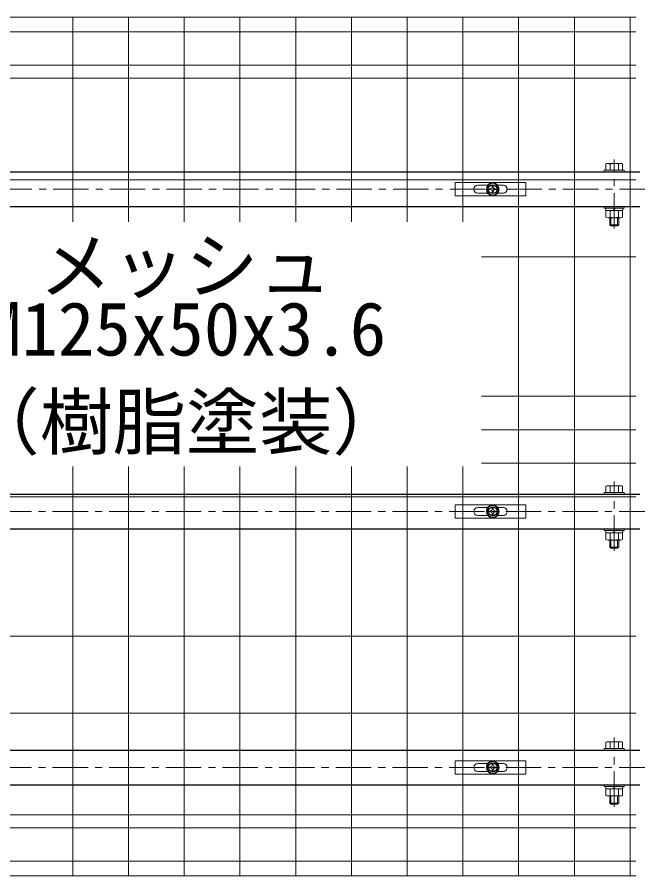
# Model space of a CAD drawing. Units: millimetres, scale not verified. Extents: x -4200 to 4200, y -2970 to 2970.
# Drawn here: x 1518 to 2075, y -192 to 578 of the extents above; entities that cross this region are included whole.
import ezdxf
from ezdxf.enums import TextEntityAlignment as Align

# ---------------------------------------------------------------- set-up
doc = ezdxf.new("R2010")
doc.units = ezdxf.units.MM
doc.header["$LTSCALE"] = 10
doc.linetypes.add('USER1', pattern=[50.8, 31.75, -6.35, 6.35, -6.35])
for name, color, linetype, lineweight in [('0-0_D-BMK', 2, 'USER1', 13), ('0-1_D-STR1', 1, 'Continuous', 25), ('0-4_D-STR-DIM', 7, 'Continuous', 13), ('0-6_Defpoints', 6, 'Continuous', 25), ('0-7_D-STR-TXT', 7, 'Continuous', 13), ('0-8_D-STR3', 3, 'Continuous', 13), ('0-D_D-STR2', 7, 'Continuous', 13)]:
    doc.layers.add(name, color=color, linetype=linetype, lineweight=lineweight)
doc.layers.add('0-5_0', color=7, linetype='Continuous')
doc.styles.add('ＭＳ ゴシック', font='')
doc.styles.get('ＭＳ ゴシック').set_extended_font_data('MS Gothic')

# ---------------------------------------------------------------- blocks, each defined once
blk = doc.blocks.new('U8')
at = {"layer": '0-0_D-BMK'}
for p, q in [((18182.3, 6104), (18182.3, 6724.9)), ((10102.3, 6457.5), (18542.3, 6457.5)), ((18182.3, 3214), (18182.3, 3834.9)), ((18542.3, 3567.5), (10102.3, 3567.5)), ((18182.3, 918.5), (18182.3, 1539.4)), ((18542.3, 1272), (10102.3, 1272))]:
    blk.add_line(p, q, dxfattribs=at)
at = {"layer": '0-1_D-STR1'}
for p, q in [((10232.3, 6612.5), (18412.3, 6612.5)), ((10232.3, 6302.5), (18412.3, 6302.5)), ((10232.3, 3722.5), (18412.3, 3722.5)), ((10232.3, 3412.5), (18412.3, 3412.5)), ((10232.3, 1427), (18412.3, 1427)), ((10232.3, 1117), (18412.3, 1117))]:
    blk.add_line(p, q, dxfattribs=at)
at = {"layer": '0-6_Defpoints'}
for centre in [(17092.3, 6457.5), (17092.3, 3567.5), (17092.3, 1272)]:
    blk.add_circle(centre, 40, dxfattribs=at)
at = {"layer": '0-8_D-STR3'}
for p, q in [((18092.3, 6628.5), (18092.3, 6612.5)), ((18272.3, 6628.5), (18092.3, 6628.5)), ((18107.3, 6628.5), (18107.3, 6683)), ((18107.3, 6628.5), (18257.3, 6628.5)), ((18126, 6688.5), (18238.5, 6688.5)), ((18144.8, 6628.5), (18144.8, 6683)), ((18219.8, 6628.5), (18219.8, 6683)), ((18257.3, 6628.5), (18257.3, 6683)), ((18272.3, 6628.5), (18272.3, 6612.5)), ((18272.3, 6612.5), (18092.3, 6612.5)), ((18092.3, 6302.5), (18092.3, 6286.5)), ((18272.3, 6302.5), (18092.3, 6302.5)), ((18272.3, 6286.5), (18092.3, 6286.5)), ((18107.3, 6266.5), (18107.3, 6207)), ((18144.8, 6266.5), (18144.8, 6207)), ((18171.6, 6266.5), (18183.2, 6286.5)), ((18178.5, 6266.5), (18190.1, 6286.5)), ((18219.8, 6266.5), (18219.8, 6207)), ((18257.3, 6266.5), (18257.3, 6207)), ((18272.3, 6302.5), (18272.3, 6286.5)), ((18238.5, 6201.5), (18126, 6201.5)), ((18142.3, 6138.5), (18142.3, 6201.5)), ((18152.3, 6128.5), (18152.3, 6201.5)), ((18212.3, 6128.5), (18212.3, 6201.5)), ((18222.3, 6138.5), (18222.3, 6201.5)), ((18152.3, 6128.5), (18142.3, 6138.5)), ((18222.3, 6138.5), (18142.3, 6138.5)), ((18152.3, 6128.5), (18212.3, 6128.5)), ((18222.3, 6138.5), (18212.3, 6128.5)), ((18107.3, 3738.5), (18107.3, 3793)), ((18126, 3798.5), (18238.5, 3798.5)), ((18144.8, 3738.5), (18144.8, 3793)), ((18219.8, 3738.5), (18219.8, 3793)), ((18257.3, 3738.5), (18257.3, 3793)), ((18092.3, 3738.5), (18092.3, 3722.5)), ((18272.3, 3738.5), (18092.3, 3738.5)), ((18272.3, 3722.5), (18092.3, 3722.5)), ((18107.3, 3738.5), (18257.3, 3738.5)), ((18272.3, 3738.5), (18272.3, 3722.5)), ((18092.3, 3412.5), (18092.3, 3396.5)), ((18272.3, 3412.5), (18092.3, 3412.5)), ((18272.3, 3396.5), (18092.3, 3396.5)), ((18171.6, 3376.5), (18183.2, 3396.5)), ((18178.5, 3376.5), (18190.1, 3396.5)), ((18272.3, 3412.5), (18272.3, 3396.5)), ((18107.3, 3376.5), (18107.3, 3317)), ((18238.5, 3311.5), (18126, 3311.5)), ((18142.3, 3248.5), (18142.3, 3311.5)), ((18144.8, 3376.5), (18144.8, 3317)), ((18152.3, 3238.5), (18152.3, 3311.5)), ((18212.3, 3238.5), (18212.3, 3311.5)), ((18219.8, 3376.5), (18219.8, 3317)), ((18222.3, 3248.5), (18222.3, 3311.5)), ((18257.3, 3376.5), (18257.3, 3317)), ((18152.3, 3238.5), (18142.3, 3248.5)), ((18222.3, 3248.5), (18142.3, 3248.5)), ((18152.3, 3238.5), (18212.3, 3238.5)), ((18222.3, 3248.5), (18212.3, 3238.5)), ((18107.3, 1443), (18107.3, 1497.5)), ((18126, 1503), (18238.5, 1503)), ((18144.8, 1443), (18144.8, 1497.5)), ((18219.8, 1443), (18219.8, 1497.5)), ((18257.3, 1443), (18257.3, 1497.5)), ((18092.3, 1443), (18092.3, 1427)), ((18272.3, 1443), (18092.3, 1443)), ((18272.3, 1427), (18092.3, 1427)), ((18107.3, 1443), (18257.3, 1443)), ((18272.3, 1443), (18272.3, 1427)), ((18092.3, 1117), (18092.3, 1101)), ((18272.3, 1117), (18092.3, 1117)), ((18272.3, 1101), (18092.3, 1101)), ((18107.3, 1081), (18107.3, 1021.5)), ((18144.8, 1081), (18144.8, 1021.5)), ((18171.6, 1081), (18183.2, 1101)), ((18178.5, 1081), (18190.1, 1101)), ((18219.8, 1081), (18219.8, 1021.5)), ((18257.3, 1081), (18257.3, 1021.5)), ((18272.3, 1117), (18272.3, 1101)), ((18238.5, 1016), (18126, 1016)), ((18142.3, 953), (18142.3, 1016)), ((18152.3, 943), (18152.3, 1016)), ((18212.3, 943), (18212.3, 1016)), ((18222.3, 953), (18222.3, 1016)), ((18152.3, 943), (18142.3, 953)), ((18222.3, 953), (18142.3, 953)), ((18152.3, 943), (18212.3, 943)), ((18222.3, 953), (18212.3, 943))]:
    blk.add_line(p, q, dxfattribs=at)
for points in [[(18105.3, 6266.5), (18259.3, 6266.5), (18259.3, 6286.5)], [(18105.3, 6266.5), (18105.3, 6286.5), (18259.3, 6286.5)], [(18105.3, 3376.5), (18259.3, 3376.5), (18259.3, 3396.5)], [(18105.3, 3376.5), (18105.3, 3396.5), (18259.3, 3396.5)], [(18105.3, 1081), (18259.3, 1081), (18259.3, 1101)], [(18105.3, 1081), (18105.3, 1101), (18259.3, 1101)]]:
    blk.add_lwpolyline(points, dxfattribs=at)
for centre, radius, start, end in [((18126, 6654), 34.5, 57.13278, 122.86722), ((18182.3, 6558.6), 129.9, 73.22135, 106.77865), ((18238.5, 6654), 34.5, 57.13278, 122.86722), ((18126, 6236), 34.5, 237.13278, 302.86722), ((18182.3, 6331.4), 129.9, 253.22135, 286.77865), ((18238.5, 6236), 34.5, 237.13278, 302.86722), ((18126, 3764), 34.5, 57.13278, 122.86722), ((18182.3, 3668.6), 129.9, 73.22135, 106.77865), ((18238.5, 3764), 34.5, 57.13278, 122.86722), ((18126, 3346), 34.5, 237.13278, 302.86722), ((18182.3, 3441.4), 129.9, 253.22135, 286.77865), ((18238.5, 3346), 34.5, 237.13278, 302.86722), ((18126, 1468.5), 34.5, 57.13278, 122.86722), ((18182.3, 1373.1), 129.9, 73.22135, 106.77865), ((18238.5, 1468.5), 34.5, 57.13278, 122.86722), ((18126, 1050.5), 34.5, 237.13278, 302.86722), ((18182.3, 1145.9), 129.9, 253.22135, 286.77865), ((18238.5, 1050.5), 34.5, 237.13278, 302.86722)]:
    blk.add_arc(centre, radius, start, end, dxfattribs=at)
blk = doc.blocks.new('A$C5ba32ecb')
at = {"layer": '0-8_D-STR3'}
for p, q in [((-337.5, 60), (297.5, 60)), ((-337.5, -60), (-337.5, 60)), ((-135, 35), (-45.6, 35)), ((-18.5, 4.2), (-31.5, 3.9)), ((-31.5, 3.9), (-31.5, -4)), ((-4, 31.5), (-4.2, 18.5)), ((-4, 31.5), (4, 31.5)), ((4, 31.5), (4.2, 18.5)), ((18.5, 4.2), (31.5, 3.9)), ((31.5, 3.9), (31.5, -4)), ((45.6, 35), (95, 35)), ((-135, -35), (-45.6, -35)), ((-18.5, -4.2), (-31.5, -4)), ((-4, -31.5), (-4.2, -18.5)), ((18.5, -4.2), (31.5, -4)), ((45.6, -35), (95, -35))]:
    blk.add_line(p, q, dxfattribs=at)
for points in [[(-337.5, -60), (297.5, -60), (297.5, 60)], [(-4, -31.5), (4, -31.5), (4.2, -18.5)]]:
    blk.add_lwpolyline(points, dxfattribs=at)
for radius in [57.5, 52.5]:
    blk.add_circle((0, 0), radius, dxfattribs=at)
for centre, radius, start, end in [((-135, 0), 35, 90, 270), ((-19.1, 19), 14.9, 270, 0), ((19.1, 19), 14.9, 180, 270), ((95, 0), 35, 270, 90), ((-19.1, -19), 14.9, 0, 90), ((19.1, -19), 14.9, 90, 180)]:
    blk.add_arc(centre, radius, start, end, dxfattribs=at)

msp = doc.modelspace()

# ---------------------------------------------------------------- linework, layer by layer
at = {"layer": '0-D_D-STR2'}
for p, q in [((2072.98, 577.68), (1262.98, 577.68)), ((1567.98, 577.68), (1567.98, 394.05)), ((1617.98, 577.68), (1617.98, 394.05)), ((1667.98, 577.68), (1667.98, 394.05)), ((1717.98, 577.68), (1717.98, 394.05)), ((1767.98, 577.68), (1767.98, 394.05)), ((1817.98, 577.68), (1817.98, 394.05)), ((1867.98, 577.68), (1867.98, 394.05)), ((1917.98, 577.68), (1917.98, 394.05)), ((1967.98, 577.68), (1967.98, -192.32)), ((2017.98, 577.68), (2017.98, -192.32)), ((2067.98, 577.68), (2067.98, -192.32)), ((2072.98, 564.58), (1262.98, 564.58)), ((2072.98, 534.78), (1262.98, 534.78)), ((2072.98, 522.93), (1262.98, 522.93)), ((2072.98, 431.68), (1262.98, 431.68)), ((2072.98, 362.68), (1934.68, 362.68)), ((2072.98, 237.68), (1934.68, 237.68)), ((2072.98, 207.68), (1934.68, 207.68)), ((2072.98, 177.68), (1934.68, 177.68)), ((1567.98, 174.66), (1567.98, -192.32)), ((1617.98, 174.66), (1617.98, -192.32)), ((1667.98, 174.66), (1667.98, -192.32)), ((1717.98, 174.66), (1717.98, -192.32)), ((1767.98, 174.66), (1767.98, -192.32)), ((1817.98, 174.66), (1817.98, -192.32)), ((1867.98, 174.66), (1867.98, -192.32)), ((1917.98, 174.66), (1917.98, -192.32)), ((2072.98, 147.68), (1262.98, 147.68)), ((2072.98, 22.68), (1262.98, 22.68)), ((2072.98, -46.32), (1262.98, -46.32)), ((2072.98, -137.56), (1262.98, -137.56)), ((2072.98, -149.42), (1262.98, -149.42)), ((2072.98, -179.22), (1262.98, -179.22)), ((2072.98, -192.32), (1262.98, -192.32))]:
    msp.add_line(p, q, dxfattribs=at)

# ---------------------------------------------------------------- block references
at = {"layer": '0-4_D-STR-DIM', "xscale": 0.1, "yscale": 0.1}
for p in [(1944.74, 423.44), (1944.74, 134.44), (1944.74, -95.12)]:
    msp.add_blockref('A$C5ba32ecb', p, dxfattribs=at)
at = {"layer": '0-5_0', "xscale": 0.1, "yscale": 0.1}
msp.add_blockref('U8', (235.51, -222.32), dxfattribs=at)

# ---------------------------------------------------------------- texts
at = {"layer": '0-7_D-STR-TXT', "style": 'ＭＳ ゴシック'}
for s, p in [('メッシュ', (1537.79, 316.23)), ('（樹脂塗装）', (1472.81, 176.23))]:
    msp.add_text(s, height=48.09, dxfattribs=at).set_placement(p, align=Align.BOTTOM_LEFT)
at = {"layer": '0-D_D-STR2', "style": 'ＭＳ ゴシック'}
msp.add_text('M125x50x3.6', height=48.09, dxfattribs=at).set_placement((1489.3, 259.79), align=Align.BOTTOM_LEFT)

doc.saveas('drawing.dxf')
